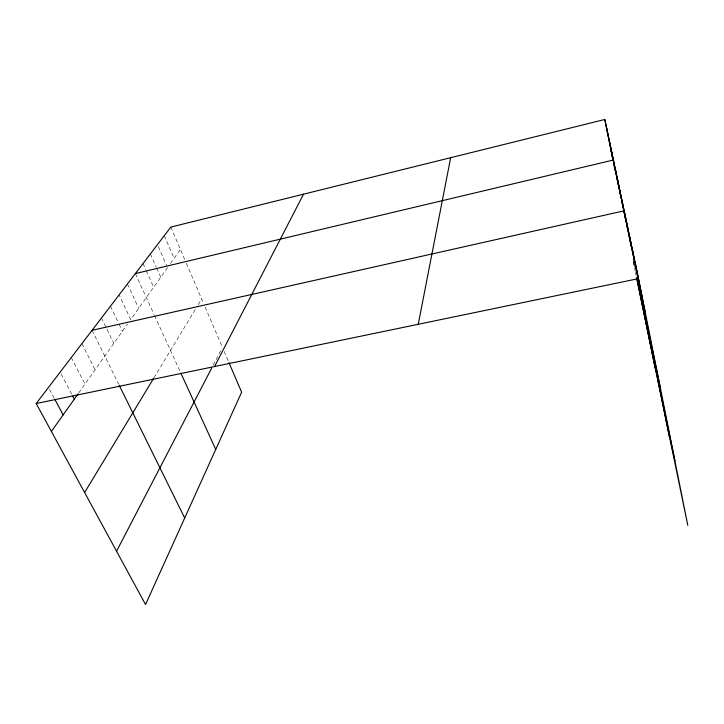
<?xml version="1.0" encoding="UTF-8"?>
<svg xmlns="http://www.w3.org/2000/svg" width="724" height="724" viewBox="0 0 724 724"><rect width="100%" height="100%" fill="white"/><g stroke="black" fill="none" stroke-linecap="round" stroke-linejoin="round"><path stroke-width="0.54" stroke-dasharray="3.62 2.71" d="M213.173 365.24L221.951 348.344M154.004 377.747L195.86 308.514M198.177 304.677L201.652 298.94M78.681 392.969L127.542 324.026M167.543 267.599L130.727 319.537L119.125 294.858M170.52 263.391L180.43 249.418M49.54 389.385L54.237 398.218M61.223 374.109L71.685 394.146M71.314 357.511L84.943 384.136M81.93 343.601L95.097 369.801M92.066 330.316L118.745 384.363M101.478 317.99L113.813 343.402M110.482 306.18L118.618 323.212M119.098 324.207L122.447 331.221M127.406 283.998L138.682 308.315M135.37 273.572L154.076 314.506M154.529 315.51L180.357 372.009M143.017 263.545L145.796 269.708M146.257 270.74L153.669 287.175M150.375 253.907L156.23 267.075M156.683 268.088L160.737 277.202M158.33 246.622L166.665 265.599M164.276 235.689L174.104 258.341M170.846 227.074L184.656 259.292M186.349 263.246L203.408 303.048M205.173 307.157L222.431 347.42M224.168 351.466L228.503 361.575M633.283 261.391L633.952 264.604M633.066 260.323L633.5 262.522M633.726 263.627L634.387 266.93M634.604 268.025L635.274 271.328M635.491 272.432L636.152 275.735"/><path stroke-width="1.09" d="M418.246 324.298L450.663 157.696M214.576 366.534L303.528 194.177M116.555 551.226L211.689 368.109M84.618 492.519L153.425 378.706M51.395 431.459L78.056 393.856M228.929 362.588L241.626 392.2L145.551 604.522L36.2 403.53L170.846 227.074L604.802 119.478L638.523 278.604L687.8 525.38L636.595 277.935M135.37 273.572L613.391 160.022M92.066 330.316L624.16 210.811L631.301 246.504L628.866 234.766M36.2 403.53L638.523 278.604M54.762 399.205L63.133 414.906M72.726 396.146L74.3 399.15M119.234 385.358L184.701 518.004M180.819 373.014L215.734 449.423M613.264 160.846L604.802 119.478M613.481 161.877L616.124 174.393M616.54 176.375L616.957 178.366M617.174 179.353L618.26 184.53M618.703 186.602L619.138 188.674L611.527 151.198M621.626 200.458L623.346 208.612M623.798 210.747L625.599 219.291L617.4 178.9M625.817 220.313L626.242 222.349M626.676 224.386L627.753 229.472L621.789 199.652M627.961 230.494L628.414 232.63M632.459 251.807L632.912 253.925M633.138 254.993L634.224 260.151M634.658 262.224L635.753 267.382M635.971 268.423L637.12 273.871M637.582 276.052L645.482 313.456M637.292 278.034L660.569 389.005M636.749 277.971L674.913 460.835M635.31 263.473L642.125 297.582M632.287 249.192L638.966 282.595M629.428 235.689L635.753 267.328M626.722 222.92L632.912 253.88M632.36 251.834L632.794 253.961M637.754 278.749L669.347 436.626M615.346 169.244L621.192 198.421L619.364 189.76L619.78 191.887M621.5 200.458L621.925 202.602M637.192 278.749L655.102 368.145M609.735 142.755L615.282 170.43M606.386 126.917L613.264 160.782M610.739 149.072L612.504 157.832M614.251 166.574L614.685 168.719"/></g></svg>
